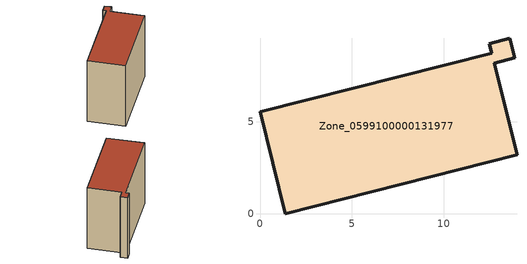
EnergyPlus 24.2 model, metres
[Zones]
Zone_0599100000131977
 floor ground (C_G): 1.39,0 0,5.54 12.59,8.71 12.46,9.22 13.57,9.52 13.84,8.46 12.72,8.17 13.97,3.19 z0
 wall outside (C_F): 13.84,8.46 13.57,9.52 12.46,9.22 12.59,8.71 0,5.54 1.39,0 13.97,3.19 12.72,8.17 13.84,8.46 z0:10.56
 roof outside (C_R): 0,5.54 1.39,0 13.97,3.19 12.72,8.17 13.84,8.46 13.57,9.52 12.46,9.22 12.59,8.71 z10.56
[BUILDING]
Pand.0599100000131977: North Axis=0; Terrain=City; Loads Convergence Tolerance Value=0.04; Temperature Convergence Tolerance Value=0.4; Solar Distribution=FullExterior; Maximum Number of Warmup Days=25; Minimum Number of Warmup Days=1
[Site:Location]
Rotterdam.The.Hague.AP_ZH_NLD Design_Conditions: Latitude=51.96; Longitude=4.45; Time Zone=1; Elevation=-4.5
[SITE:GROUNDTEMPERATURE:BUILDINGSURFACE]
18, 18, 18, 18, 18, 18, 18, 18, 18, 18, 18, 18
[MATERIAL] Thermal Absorptance=0.9; Solar Absorptance=0.7; Visible Absorptance=0.7
Name | Roughness | Thickness | Conductivity | Density | Specific Heat
G.TI.1992-2005 | MediumSmooth | 0.15 | 0.06 | 540 | 1210
F.TI.1992-2005 | Rough | 0.3 | 0.12 | 1920 | 840
R.TI.1992-2005 | MediumRough | 0.2 | 0.08 | 1500 | 1000
[CONSTRUCTION]
C_G: G.TI.1992-2005
C_F: F.TI.1992-2005
C_R: R.TI.1992-2005
[ZONE]
Zone_0599100000131977: Type=1; Multiplier=1; Ceiling Height=Autocalculate; Volume=Autocalculate; Floor Area=autocalculate; Part of Total Floor Area=Yes
[ZONEINFILTRATION:DESIGNFLOWRATE]
Infil_Zone_0599100000131977: Zone or ZoneList or Space or SpaceList=Zone_0599100000131977; Schedule=AlwaysOn; Design Flow Rate Calculation Method=Flow/Area; Flow Rate per Floor Area=0.0015; Constant Term Coefficient=1; Temperature Term Coefficient=0; Velocity Term Coefficient=0; Velocity Squared Term Coefficient=0
[HVACTEMPLATE:ZONE:IDEALLOADSAIRSYSTEM]
Zone_0599100000131977: Maximum Heating Supply Air Temperature=50; Minimum Cooling Supply Air Temperature=13; Maximum Heating Supply Air Humidity Ratio=0.0156; Minimum Cooling Supply Air Humidity Ratio=0.0077; Heating Limit=NoLimit; Cooling Limit=NoLimit; Dehumidification Control Type=ConstantSensibleHeatRatio; Cooling Sensible Heat Ratio=0.7; Dehumidification Setpoint=60; Humidification Control Type=None; Humidification Setpoint=30; Outdoor Air Method=None; Outdoor Air Flow Rate per Person=0.00944; Outdoor Air Flow Rate per Zone Floor Area=0; Outdoor Air Flow Rate per Zone=0; Demand Controlled Ventilation Type=None; Outdoor Air Economizer Type=NoEconomizer; Heat Recovery Type=None; Sensible Heat Recovery Effectiveness=0.7; Latent Heat Recovery Effectiveness=0.65
[ZONECONTROL:THERMOSTAT]
ThermostatControl_Zone_0599100000131977: Zone or ZoneList=Zone_0599100000131977; Control Type Schedule=DualSetpointControlType; Control 1=Thermostat_Zone_0599100000131977; Temperature Difference Between Cutout And Setpoint=0
[THERMOSTATSETPOINT:DUALSETPOINT]
Thermostat_Zone_0599100000131977: Heating Setpoint Temperature Schedule=HeatingSetpoint_Zone_0599100000131977; Cooling Setpoint Temperature Schedule=CoolingSetpoint_Zone_0599100000131977
[SCHEDULE:COMPACT]
HeatingSetpoint_Zone_0599100000131977: Through: 12/31, For: AllDays, Until: 24:00, 21
CoolingSetpoint_Zone_0599100000131977: Through: 12/31, For: AllDays, Until: 24:00, 24
DualSetpointControlType: Through: 12/31, For: AllDays, Until: 24:00, 4
AlwaysOn: Through: 12/31, For: AllDays, Until: 24:00, 1
